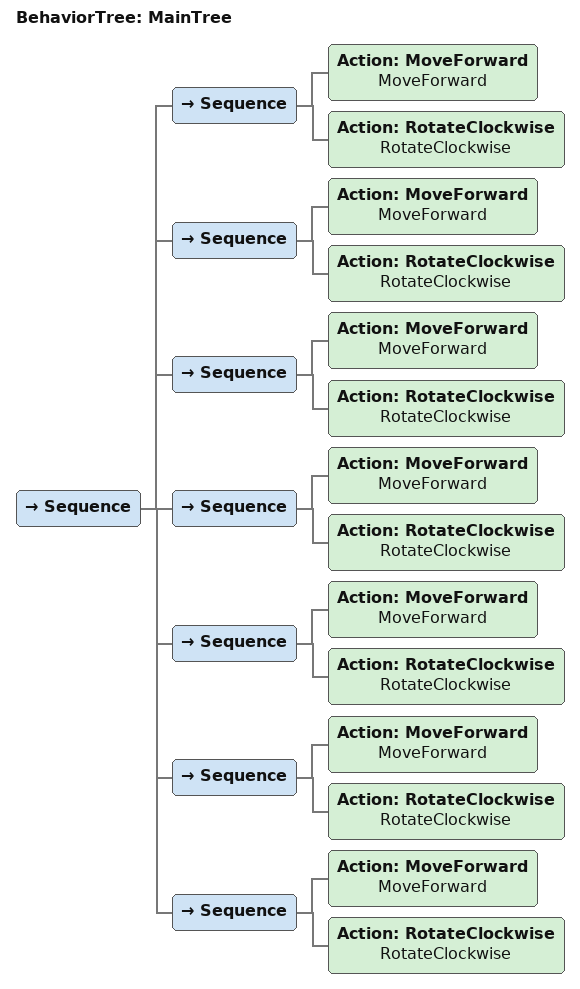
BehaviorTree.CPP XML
<root BTCPP_format="4">
    <BehaviorTree ID="MainTree">
        <Sequence>
            <Sequence>
                <Action ID="MoveForward" name="MoveForward"/>
                <Action ID="RotateClockwise" name="RotateClockwise"/>
            </Sequence>
            <Sequence>
                <Action ID="MoveForward" name="MoveForward"/>
                <Action ID="RotateClockwise" name="RotateClockwise"/>
            </Sequence>
            <Sequence>
                <Action ID="MoveForward" name="MoveForward"/>
                <Action ID="RotateClockwise" name="RotateClockwise"/>
            </Sequence>
            <Sequence>
                <Action ID="MoveForward" name="MoveForward"/>
                <Action ID="RotateClockwise" name="RotateClockwise"/>
            </Sequence>
            <Sequence>
                <Action ID="MoveForward" name="MoveForward"/>
                <Action ID="RotateClockwise" name="RotateClockwise"/>
            </Sequence>
            <Sequence>
                <Action ID="MoveForward" name="MoveForward"/>
                <Action ID="RotateClockwise" name="RotateClockwise"/>
            </Sequence>
            <Sequence>
                <Action ID="MoveForward" name="MoveForward"/>
                <Action ID="RotateClockwise" name="RotateClockwise"/>
            </Sequence>
        </Sequence>
    </BehaviorTree>
</root>
